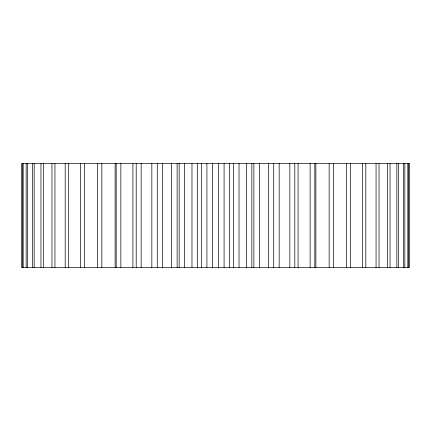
<?xml version="1.0" encoding="UTF-8"?>
<svg xmlns="http://www.w3.org/2000/svg" width="431" height="431" viewBox="0 0 431 431"><rect width="100%" height="100%" fill="white"/><g stroke="black" fill="none" stroke-linecap="round" stroke-linejoin="round"><path stroke-width="0.65" d="M408.453 163.543L408.453 267.457M407.823 163.543L407.823 267.457M404.844 163.543L404.844 267.457M403.599 163.543L403.599 267.457M398.675 163.543L398.675 267.457M396.827 163.543L396.827 267.457M390.033 163.543L390.033 267.457M387.609 163.543L387.609 267.457M379.027 163.543L379.027 267.457M376.058 163.543L376.058 267.457M365.811 163.543L365.811 267.457M362.336 163.543L362.336 267.457M350.559 163.543L350.559 267.457M346.632 163.543L346.632 267.457M333.486 163.543L333.486 267.457M329.155 163.543L329.155 267.457M315.88 163.543L315.88 267.457M314.813 163.543L314.813 267.457M310.137 163.543L310.137 267.457M298.08 163.543L298.08 267.457M294.799 163.543L294.799 267.457M289.837 163.543L289.837 267.457M279.164 163.543L279.164 267.457M273.712 163.543L273.712 267.457M268.54 163.543L268.54 267.457M259.392 163.543L259.392 267.457M253.875 163.543L253.875 267.457M251.839 163.543L251.839 267.457M246.521 163.543L246.521 267.457M239.022 163.543L239.022 267.457M233.392 163.543L233.392 267.457M229.475 163.543L229.475 267.457M224.082 163.543L224.082 267.457M218.334 163.543L218.334 267.457M212.666 163.543L212.666 267.457M206.918 163.543L206.918 267.457M201.525 163.543L201.525 267.457M197.608 163.543L197.608 267.457M191.978 163.543L191.978 267.457M184.479 163.543L184.479 267.457M179.161 163.543L179.161 267.457M177.125 163.543L177.125 267.457M171.608 163.543L171.608 267.457M162.46 163.543L162.46 267.457M157.288 163.543L157.288 267.457M151.836 163.543L151.836 267.457M141.163 163.543L141.163 267.457M136.201 163.543L136.201 267.457M132.92 163.543L132.92 267.457M120.863 163.543L120.863 267.457M116.187 163.543L116.187 267.457M115.12 163.543L115.12 267.457M101.845 163.543L101.845 267.457M97.514 163.543L97.514 267.457M84.368 163.543L84.368 267.457M80.441 163.543L80.441 267.457M68.664 163.543L68.664 267.457M65.189 163.543L65.189 267.457M54.942 163.543L54.942 267.457M51.973 163.543L51.973 267.457M43.391 163.543L43.391 267.457M40.967 163.543L40.967 267.457M34.173 163.543L34.173 267.457M32.325 163.543L32.325 267.457M27.401 163.543L27.401 267.457M26.156 163.543L26.156 267.457M23.177 163.543L23.177 267.457M22.547 163.543L22.547 267.457M409.45 163.543L21.55 163.543L21.55 267.457L409.45 267.457L409.45 163.543"/></g></svg>
